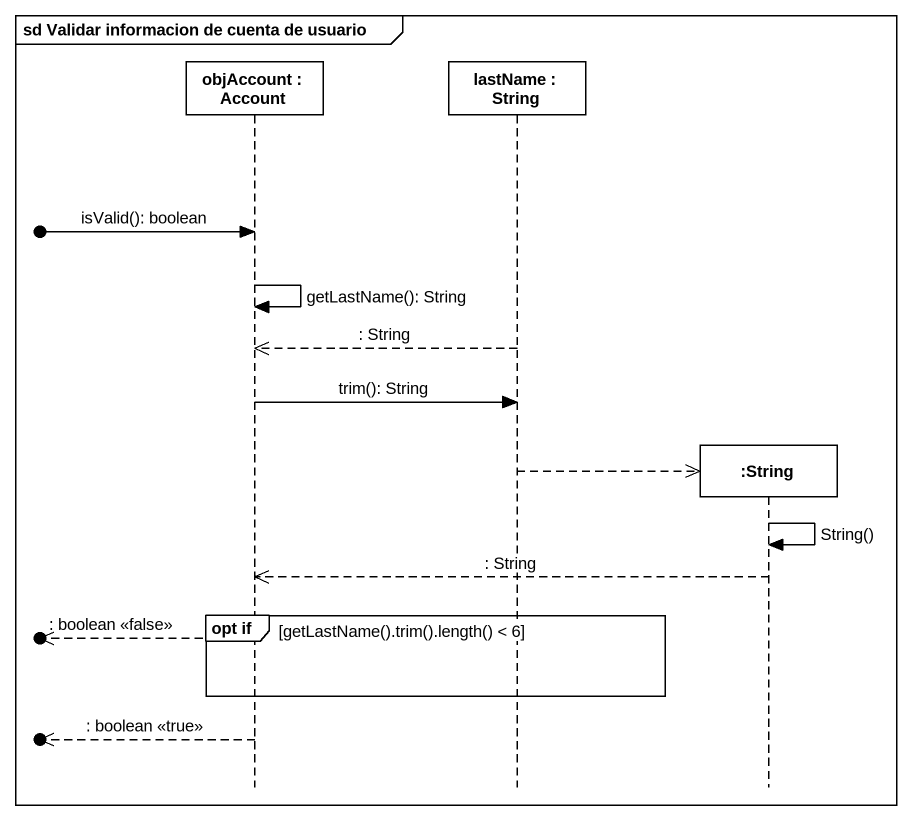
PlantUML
@startuml
mainframe sd Validar informacion de cuenta de usuario
hide footbox
participant "objAccount : Account" as objAccount
participant "lastName : String" as lastName
participant ":String" as String

[o-> objAccount : isValid(): boolean
objAccount -> objAccount : getLastName(): String
lastName -->> objAccount : : String
objAccount -> lastName : trim(): String
lastName -->> String **
String -> String : String()
String -->> objAccount : : String
group opt if [getLastName().trim().length() < 6]
  [o<<-- objAccount : : boolean <<false>>
end
[o<<-- objAccount : : boolean <<true>>
@enduml
